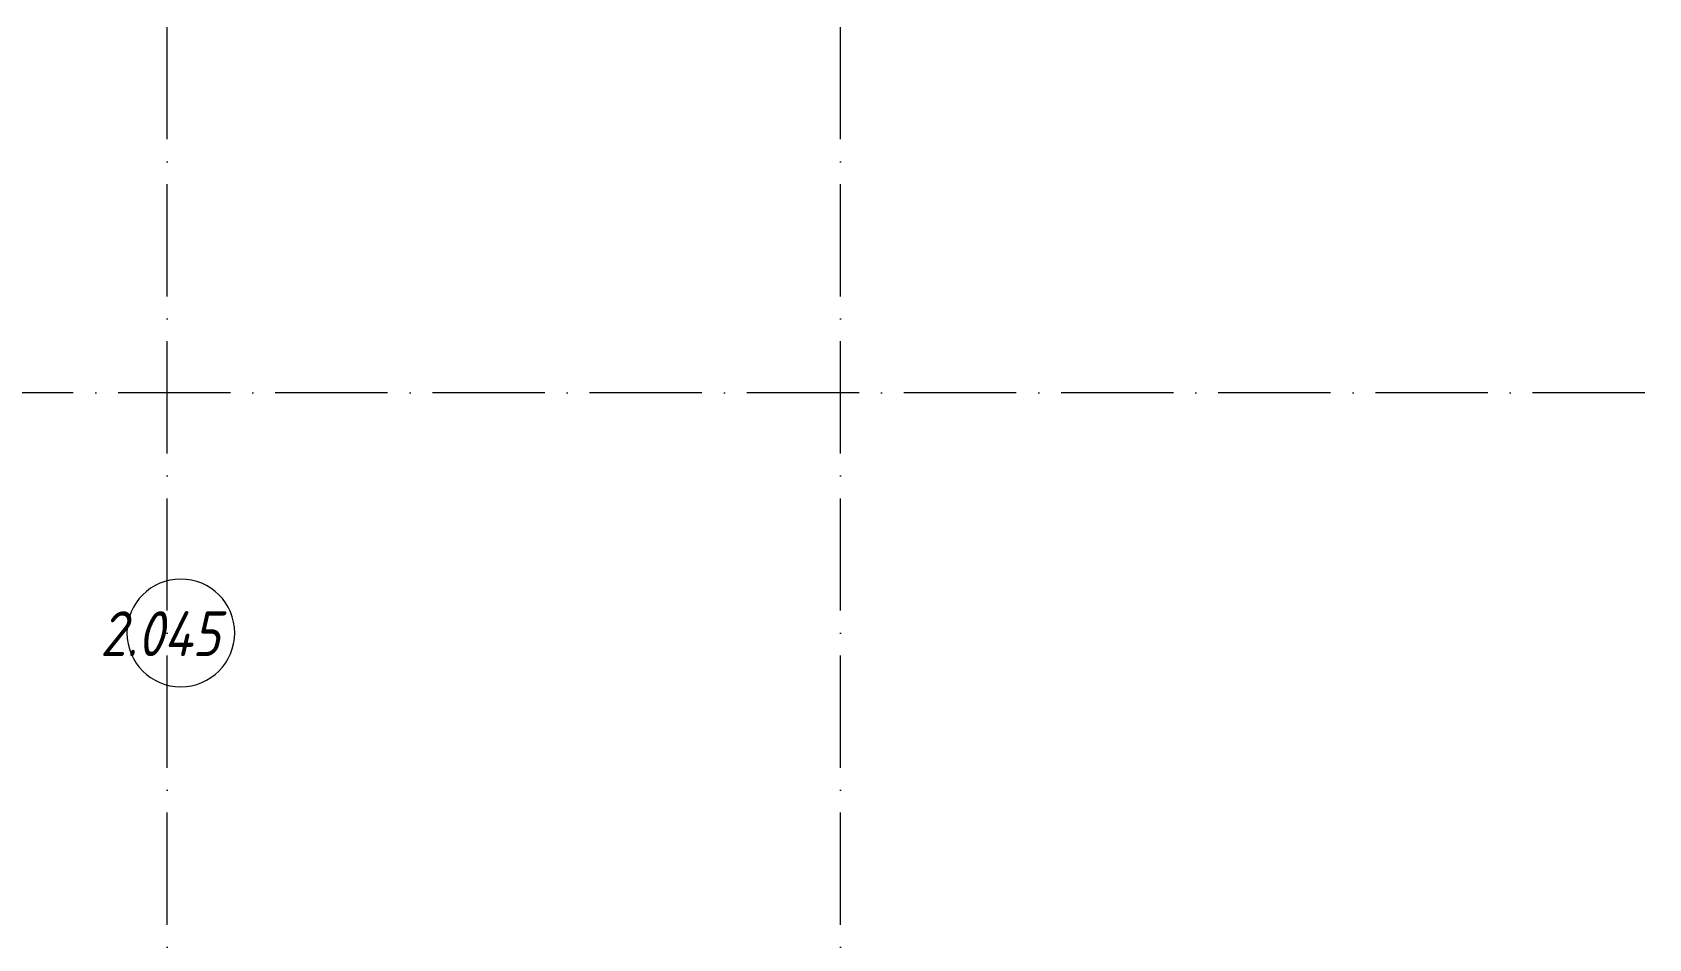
# Model space of a CAD drawing. Header units: millimetres. Extents: x -213536 to 1564669, y 70501 to 942238.
# Drawn here: x -149267 to -142067, y 109201 to 113240 of the extents above; entities that cross this region are included whole.
import ezdxf

# ---------------------------------------------------------------- set-up
doc = ezdxf.new("R2010")
doc.units = ezdxf.units.MM
doc.linetypes.add('50_200_ШТРИХ_1Т_ш5_п1_п1_', pattern=[700, 500, -100, 0, -100])
doc.layers.add('Марки помещений', color=7, linetype='Continuous', lineweight=9)
doc.layers.add('Оси-2', color=7, linetype='50_200_ШТРИХ_1Т_ш5_п1_п1_', lineweight=9)
doc.styles.add('ISOCPEUR_I_2', font='isocpeui.ttf', dxfattribs={"width": 0.85, "height": 2.3})

# ---------------------------------------------------------------- blocks, each defined once
blk = doc.blocks.new('AI_Марка_Помещение_х1__Общий_E___ISO-2_1K_ - Номер-16210215-АИ2_02_План отделки стен 2-го этажа _Часть 2_')
at = {"layer": 'Марки помещений'}
for start, end in [(360, 180), (180, 360)]:
    blk.add_arc((0.039, 0.312), 2.4, start, end, dxfattribs=at)
blk = doc.blocks.new('Оси1')
at = {"layer": 'Оси-2'}
for p, q in [((268195.6, 210594.5), (268195.6, 225549.9)), ((271195.6, 210594.5), (271195.6, 225549.9)), ((311183.9, 216465.2), (203926.8, 216465.2))]:
    blk.add_line(p, q, dxfattribs=at)

msp = doc.modelspace()

# ---------------------------------------------------------------- block references
at = {"color": 2, "lineweight": 30}
msp.add_blockref('Оси1', (-416862.6, -104832.4), dxfattribs=at)
at = {"layer": 'Марки помещений', "xscale": 99.99999999999993, "yscale": 99.99999999999993, "zscale": 99.99999999999993}
msp.add_blockref('AI_Марка_Помещение_х1__Общий_E___ISO-2_1K_ - Номер-16210215-АИ2_02_План отделки стен 2-го этажа _Часть 2_', (-148609.6, 110532.3), dxfattribs=at)

# ---------------------------------------------------------------- texts
at = {"layer": 'Марки помещений', "insert": (-148965.2, 110660.1), "char_height": 200, "width": 817.721, "attachment_point": 1, "style": 'ISOCPEUR_I_2'}
msp.add_mtext('2.045', dxfattribs=at)

doc.saveas('drawing.dxf')
